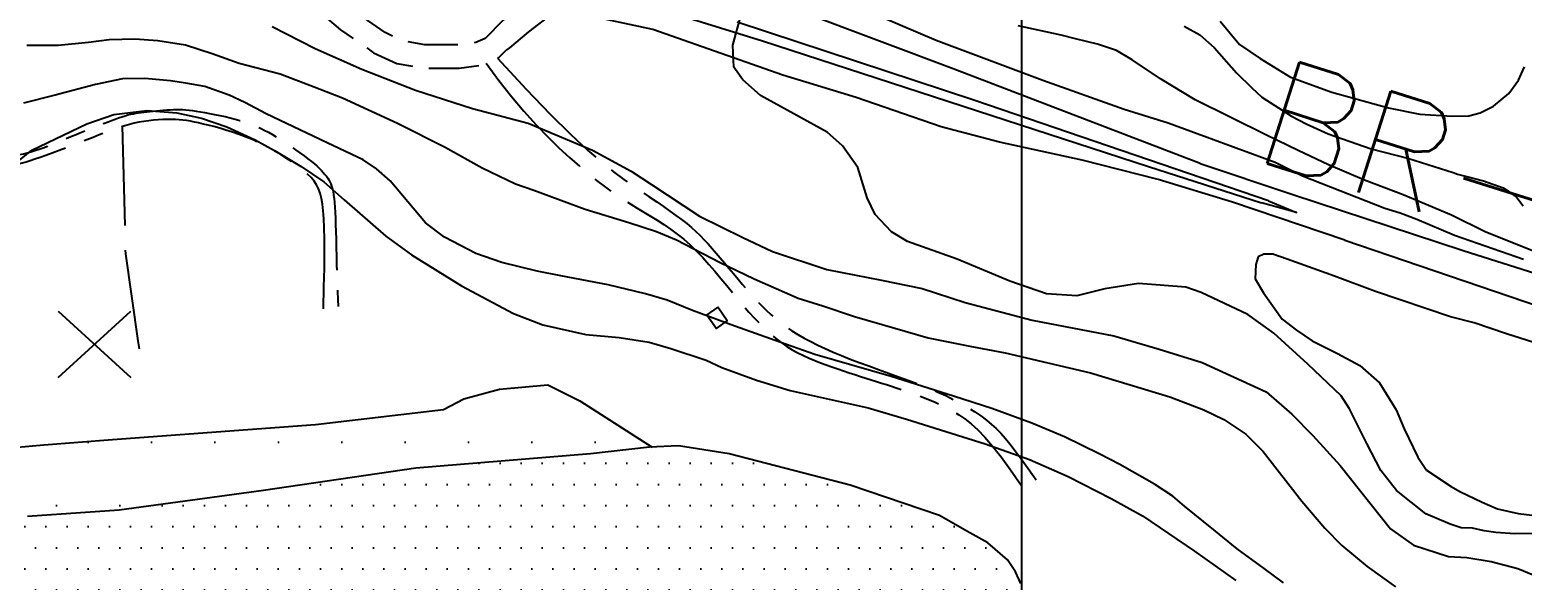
# Model space of a CAD drawing. Header units: millimetres. Extents: x 548366 to 1117317, y 7446967 to 14899125.
# Drawn here: x 549987 to 550548, y 7453523 to 7453730 of the extents above; entities that cross this region are included whole.
import ezdxf

# ---------------------------------------------------------------- set-up
doc = ezdxf.new("R2010")
doc.units = ezdxf.units.MM
doc.header["$MEASUREMENT"] = 0
for name, pattern in [('CAMINHO', [3.75, 3, -0.75]), ('ESTR-TERRA', [1, 0.7, -0.1, 0.1, -0.1]), ('MEIO-FIOx2', [20, 15, -5])]:
    doc.linetypes.add(name, pattern=pattern)
for name, color, linetype in [('AUTO_ESTRADA', 224, 'Continuous'), ('CAMINHO', 1, 'CAMINHO'), ('CURVA_INTERMEDIÁRIA', 32, 'Continuous'), ('CURVA_MESTRA', 36, 'Continuous'), ('EDIFICAÇÃO', 7, 'Continuous'), ('HACHURA_OCEANO', 131, 'Continuous'), ('MALHA_TM', 8, 'Continuous'), ('OCEANO', 5, 'Continuous'), ('PRAIA', 7, 'Continuous'), ('PTO_COTADO', 7, 'Continuous'), ('RADIAIS', 222, 'Continuous'), ('RUA_PAV_C_MEIO_FIO', 1, 'MEIO-FIOx2'), ('RUA_PAV_S_MEIO_FIO', 2, 'ESTR-TERRA'), ('RUA_S_PAV', 2, 'ESTR-TERRA')]:
    doc.layers.add(name, color=color, linetype=linetype)
doc.styles.add('ROMANS', font='romans.shx')

msp = doc.modelspace()

# ---------------------------------------------------------------- hatches: boundary and pattern name
at = {"layer": 'HACHURA_OCEANO'}
h = msp.add_hatch(dxfattribs=at)
h.set_pattern_fill('DOTS', color=256, scale=5, style=0)
h.set_pattern_definition([(0, (0, 0), (3.96875, 7.9375), [0, -7.9375])])
h.paths.add_polyline_path([(550360, 7453520.49), (550359.69, 7453521.27), (550357.72, 7453525.71), (550354.75, 7453530.14), (550347.35, 7453536.55), (550339.45, 7453540.99), (550329.09, 7453546.91), (550295.53, 7453558.25), (550250.12, 7453570.09), (550231.08, 7453573.08), (550220.22, 7453572.58), (550198.01, 7453570.12), (550132.37, 7453564.69), (550075.12, 7453556.31), (550020.83, 7453548.91), (549986.42, 7453546.52), (549977.54, 7453545.04), (549966.68, 7453544.54), (549952.37, 7453545.04), (549941.02, 7453546.52), (549925.72, 7453548), (549903.01, 7453548.49), (549891.17, 7453548.49), (549875.38, 7453548), (549864.02, 7453545.04), (549860, 7453543.14), (549860, 7453410), (550360, 7453410)])
at = {"layer": 'PRAIA'}
h = msp.add_hatch(dxfattribs=at)
h.set_pattern_fill('DOTS', color=40, scale=15, style=0)
h.set_pattern_definition([(0, (0, 0), (11.90625, 23.8125), [0, -23.8125])])
h.paths.add_polyline_path([(550020.83, 7453548.91), (550075.12, 7453556.31), (550132.37, 7453564.69), (550198.01, 7453570.12), (550220.22, 7453572.58), (550221.2, 7453572.63), (550194.04, 7453590), (550181.92, 7453596.05), (550163.75, 7453594.44), (550150.42, 7453590.81), (550142.74, 7453586.77), (550094.68, 7453581.12), (550018.35, 7453575.47), (549992.5, 7453573.46), (549969.88, 7453571.44), (549942.01, 7453566.59), (549928.68, 7453567), (549921.82, 7453573.46), (549910.51, 7453579.51), (549900.01, 7453579.51), (549892.74, 7453581.93), (549874.16, 7453587.98), (549864.87, 7453585.16), (549860, 7453582.83), (549860, 7453543.14), (549864.02, 7453545.04), (549875.38, 7453548), (549891.17, 7453548.49), (549903.01, 7453548.49), (549925.72, 7453548), (549941.02, 7453546.52), (549952.37, 7453545.04), (549966.68, 7453544.54), (549977.54, 7453545.04), (549986.42, 7453546.52)])
h.paths.add_polyline_path([(549860, 7453582.83), (549854.72, 7453580.3), (549824.45, 7453530.14), (549825.03, 7453530.24), (549834.41, 7453532.71), (549842.31, 7453535.17), (549855.63, 7453541.09), (549860, 7453543.14)])

# ---------------------------------------------------------------- linework, layer by layer
at = {"layer": 'AUTO_ESTRADA'}
for points in [[(550427.07, 7453679.34), (550334.34, 7453714.89), (550277.92, 7453736.08), (550229.4, 7453751.88), (550158.6, 7453773.42), (550132, 7453783.48), (550107.01, 7453793.71), (550085.08, 7453808.79), (550069.99, 7453822.79), (550053.81, 7453842.55), (550034.05, 7453871.27), (550001.7, 7453917.6), (549984.01, 7453942.95), (549968.65, 7453965.98)], [(550481.45, 7453650.39), (550439.28, 7453664.75), (550411.29, 7453673.33), (550382.74, 7453680.6), (550351.65, 7453687.26), (550329.75, 7453693.09), (550297.87, 7453704.16), (550270.25, 7453712.55), (550221.36, 7453729.7), (550202.15, 7453733.81), (550190.02, 7453736.23), (550183.86, 7453735.86), (550174.72, 7453728.77), (550167.54, 7453722.79), (550166.26, 7453721.95)], [(550427.07, 7453679.34), (550461.55, 7453667.73), (550525.99, 7453646.62), (550590.07, 7453626.24)], [(550481.45, 7453650.39), (550554.63, 7453625.52), (550607.61, 7453608.35)]]:
    msp.add_lwpolyline(points, dxfattribs=at)
at = {"layer": 'AUTO_ESTRADA', "color": 1}
for points in [[(550224.17, 7453737.3), (550262.63, 7453725.45), (550407.64, 7453678.21), (550450.16, 7453664.49)], [(550452.8, 7453665.19), (550342.39, 7453703.02), (550253.09, 7453732.51)], [(550452.8, 7453665.19), (550463.34, 7453660.8), (550450.16, 7453664.49)]]:
    msp.add_lwpolyline(points, dxfattribs=at)
at = {"layer": 'CAMINHO', "ltscale": 12.5, "flags": 128}
msp.add_lwpolyline([(550022, 7453693.49), (550023.18, 7453645.28), (550027.81, 7453612.6), (550028.68, 7453607.68), (550032.73, 7453603.05)], dxfattribs=at)
at = {"layer": 'CURVA_INTERMEDIÁRIA'}
for points, elevation in [([(550286.49, 7453743.56), (550327.85, 7453725.66), (550367.97, 7453710.66), (550398.55, 7453699.7), (550415.11, 7453694.64), (550455.32, 7453679.78), (550465.53, 7453674.63), (550496.56, 7453662.45), (550502.29, 7453660.7), (550508.52, 7453658.32), (550522.65, 7453652.29), (550548.63, 7453643.35)], 60), ([(550078.41, 7453730.89), (550094.5, 7453722.57), (550112.05, 7453714.73), (550132.18, 7453706.83), (550153.69, 7453700.04), (550174.61, 7453694.44), (550198.76, 7453684.32), (550213.26, 7453676.42), (550220.94, 7453671.41), (550238.91, 7453659.54), (550255.23, 7453651.39), (550266.36, 7453646.22), (550286.83, 7453639.46), (550307.3, 7453635.45), (550322.65, 7453632.28), (550338.78, 7453626.97), (550363.95, 7453620.34), (550394.71, 7453614.4), (550411.72, 7453609.43), (550427.9, 7453604.46), (550451.86, 7453593.45), (550461.54, 7453585.02), (550469.43, 7453577.01), (550479.72, 7453565.63), (550498.67, 7453541.87), (550507.24, 7453535.66), (550520.38, 7453531.38), (550527.38, 7453531.02), (550536.49, 7453529.57), (550546.53, 7453526.94), (550552.21, 7453524.56)], 40), ([(550582.06, 7453634.43), (550534.27, 7453653.6), (550521.51, 7453659.91), (550503.43, 7453667.51), (550488.9, 7453673.08), (550475.38, 7453678.82), (550463.89, 7453684.22), (550452.06, 7453689.96), (550425.24, 7453703.25), (550412.24, 7453711.18), (550401.59, 7453718.27), (550395.68, 7453721.82), (550388.58, 7453724.18), (550380.3, 7453726.21), (550374.9, 7453727.56), (550358.73, 7453731.05)], 70), ([(550421.07, 7453731.01), (550427.04, 7453727.65), (550432.42, 7453722.94), (550440.82, 7453713.4), (550446.59, 7453707.79), (550450.34, 7453704.23), (550461.47, 7453697.1), (550466.94, 7453694.16), (550475.23, 7453690.47), (550491.37, 7453684.86), (550505.57, 7453681.22), (550522.2, 7453675.85), (550523.81, 7453675.33), (550527.38, 7453674.37), (550533.56, 7453672.72), (550540.95, 7453670.08), (550545.69, 7453666.99), (550548.56, 7453663.36)], 80), ([(550434.66, 7453732.82), (550441.89, 7453724.04), (550449.72, 7453718.8), (550461.1, 7453711.76), (550476.56, 7453706.08), (550497.84, 7453700.25), (550509.63, 7453697.82), (550521.82, 7453697.14), (550528.03, 7453697.2), (550532.4, 7453698.35), (550537.36, 7453700.82), (550543.12, 7453705.65), (550546.71, 7453710.7), (550549.02, 7453715.64)], 90), ([(549986.15, 7453723.86), (549997.93, 7453723.86), (550009.32, 7453724.96), (550017.12, 7453725.93), (550026.7, 7453726.19), (550035.44, 7453725.54), (550045.77, 7453723.99), (550055.86, 7453720.63), (550065.9, 7453717.01), (550081.34, 7453713.03), (550094.16, 7453708.18), (550104.77, 7453704.05), (550125.4, 7453694.51), (550143.33, 7453685.46), (550157.29, 7453677.72), (550169.84, 7453671.58), (550176.63, 7453669.26), (550195.97, 7453662.17), (550212.34, 7453657.13), (550222.81, 7453653.75), (550230.32, 7453650.58), (550246.75, 7453642.05), (550259.48, 7453635.93), (550276.05, 7453628.62), (550285.29, 7453625.74), (550297.19, 7453621.79), (550312.4, 7453617.4), (550324.88, 7453613.69), (550340.54, 7453610.52), (550353.87, 7453608), (550385.89, 7453600.56), (550415.76, 7453591.48), (550428.44, 7453586.66), (550436.01, 7453583.04), (550444.23, 7453577.42), (550450.76, 7453570.89), (550465.29, 7453552.27), (550473.97, 7453542.06), (550480.34, 7453535.61), (550489.85, 7453527.66), (550500.5, 7453519.98)], 30), ([(550458.45, 7453521.57), (550451.19, 7453526.98), (550440.99, 7453534.36), (550432.23, 7453541.45), (550421.2, 7453550.35), (550416.8, 7453554.13), (550409.91, 7453558.6), (550396.94, 7453566.01), (550389.15, 7453570.04), (550376.18, 7453576.4), (550363.8, 7453581.54), (550348.8, 7453587.11), (550334.35, 7453591.81), (550310.93, 7453599.22), (550282.26, 7453607.43), (550269.56, 7453611.98), (550252.19, 7453618.07), (550236.29, 7453624.05), (550226.76, 7453627.92), (550218.7, 7453630.21), (550204.65, 7453633.68), (550186.78, 7453636.98), (550177.94, 7453638.79), (550164.72, 7453642.04), (550154.88, 7453645.42), (550143.11, 7453651.58), (550136.03, 7453656.94), (550122.64, 7453672.78), (550117.51, 7453677.24), (550112.52, 7453680.65), (550099.02, 7453687.03), (550076.12, 7453697.97), (550068.03, 7453702.19), (550062.2, 7453704.99), (550053.01, 7453708.24), (550045.86, 7453709.55), (550040.14, 7453710.39), (550030.45, 7453711.23), (550022.1, 7453711.12), (550011.98, 7453708.98), (549996.74, 7453705.06), (549984.87, 7453701.98)], 20), ([(549981.45, 7453678.93), (549988.02, 7453684.27), (550008.67, 7453694.23), (550018.8, 7453697.68), (550031.42, 7453699.27), (550042.54, 7453698.39), (550051.8, 7453696.36), (550061.33, 7453693.1), (550071.99, 7453688.22), (550079.23, 7453684.17), (550089.2, 7453678.17), (550097.76, 7453672.44), (550105.47, 7453665.57), (550121.08, 7453651.91), (550130.76, 7453644.89), (550149.46, 7453633.25), (550169.05, 7453622.85), (550180.12, 7453618.56), (550196.24, 7453615.01), (550208.71, 7453613.78), (550220.03, 7453612.06), (550228.12, 7453609.75), (550241.5, 7453605.33), (550247.33, 7453602.54), (550260.37, 7453597.79), (550273.06, 7453593.89), (550302.35, 7453587.33), (550316.77, 7453583.06), (550346.28, 7453573.83), (550363.02, 7453567.93), (550377.51, 7453561.51), (550393.67, 7453553.23), (550405.49, 7453546.68), (550424.99, 7453533.48), (550440.5, 7453522.41)], 10), ([(550521.13, 7453621.65), (550493.03, 7453631.13), (550477.61, 7453636.96), (550459.85, 7453643.36), (550454.43, 7453645.13), (550451, 7453645.13), (550448.91, 7453644.19), (550447.98, 7453641.28), (550447.77, 7453635.87), (550450.89, 7453630.67), (550457.87, 7453620.78), (550463.32, 7453616.64), (550469.26, 7453612.58), (550478.74, 7453607.8), (550487.17, 7453603.32), (550494.57, 7453596.77), (550500.75, 7453586.61), (550503.77, 7453579.53), (550508.87, 7453568.81), (550512.23, 7453563.87), (550521.5, 7453557.73), (550524.74, 7453555.94), (550533.14, 7453551.92), (550538.9, 7453549.43), (550546.68, 7453547.56), (550553.94, 7453546.76)], 60), ([(550557.63, 7453610.35), (550542.22, 7453615.2), (550530.08, 7453619.36), (550521.13, 7453621.65)], 60)]:
    msp.add_lwpolyline(points, dxfattribs=dict(at, elevation=elevation))
at = {"layer": 'CURVA_MESTRA', "elevation": 50}
msp.add_lwpolyline([(550555.93, 7453540.07), (550545.39, 7453540), (550538.29, 7453540.51), (550533.9, 7453541.04), (550529.51, 7453542.12), (550525.22, 7453542.22), (550521.11, 7453543.56), (550511.88, 7453547.44), (550500.84, 7453556.29), (550494.98, 7453563.74), (550489.76, 7453573.93), (550483.21, 7453587.02), (550480.13, 7453591.92), (550467.63, 7453603.8), (550454.77, 7453615.43), (550445.04, 7453622.54), (550427.44, 7453630.78), (550421.74, 7453632.72), (550403.96, 7453634.18), (550391.34, 7453632.12), (550380.78, 7453629.45), (550369.35, 7453630.23), (550355.63, 7453635.03), (550335.8, 7453643.28), (550317.12, 7453649.95), (550311.16, 7453653.57), (550304.98, 7453660.11), (550301.94, 7453666.41), (550298.42, 7453677.81), (550292.64, 7453685.98), (550286.94, 7453691.07), (550261.82, 7453704.89), (550255.27, 7453710.83), (550251.84, 7453715.49), (550251.42, 7453723.87), (550254.36, 7453734.35)], dxfattribs=at)
at = {"layer": 'EDIFICAÇÃO', "ltscale": 0.3}
msp.add_lwpolyline([(550245.81, 7453625.2), (550241.75, 7453622.4), (550245.29, 7453617.25), (550249.36, 7453620.05)], close=True, dxfattribs=at)
at = {"layer": 'MALHA_TM'}
msp.add_lwpolyline([(550360, 7460415), (550360, 7450410)], dxfattribs=at)
at = {"layer": 'OCEANO', "ltscale": 0.3}
msp.add_lwpolyline([(550359.69, 7453521.27), (550357.72, 7453525.71), (550354.75, 7453530.14), (550347.35, 7453536.55), (550339.45, 7453540.99), (550329.09, 7453546.91), (550295.53, 7453558.25), (550250.12, 7453570.09), (550231.08, 7453573.08), (550220.22, 7453572.58), (550198.01, 7453570.12), (550132.37, 7453564.69), (550075.12, 7453556.31), (550020.83, 7453548.91), (549986.42, 7453546.52)], dxfattribs=at)
at = {"layer": 'PRAIA'}
msp.add_lwpolyline([(549824.45, 7453530.14), (549854.72, 7453580.3), (549864.87, 7453585.16), (549874.16, 7453587.98), (549892.74, 7453581.93), (549900.01, 7453579.51), (549910.51, 7453579.51), (549921.82, 7453573.46), (549928.68, 7453567), (549942.01, 7453566.59), (549969.88, 7453571.44), (549992.5, 7453573.46), (550018.35, 7453575.47), (550094.68, 7453581.12), (550142.74, 7453586.77), (550150.42, 7453590.81), (550163.75, 7453594.44), (550181.92, 7453596.05), (550194.04, 7453590), (550221.2, 7453572.63)], dxfattribs=at)
at = {"layer": 'PTO_COTADO'}
for points in [[(549997.97, 7453598.72), (550025.23, 7453623.74)], [(549997.97, 7453623.74), (550025.23, 7453598.72)]]:
    msp.add_lwpolyline(points, dxfattribs=at)
at = {"layer": 'RADIAIS', "linetype": 'Continuous', "ltscale": 2.5}
for radius in [4998.2, 3998.56]:
    msp.add_circle((554363.71, 7455412.75), radius, dxfattribs=at)
at = {"layer": 'RUA_PAV_C_MEIO_FIO', "ltscale": 1.25, "flags": 128}
for points in [[(549727.07, 7453736.8), (549732.04, 7453739.86), (549741.99, 7453747.01), (549754.34, 7453757.92), (549766.51, 7453768.14), (549775.8, 7453776.18), (549782.59, 7453783.62), (549786.7, 7453792.47), (549798.53, 7453815.11), (549800.13, 7453824.71), (549800.13, 7453828.33), (549800.55, 7453829.94), (549806.6, 7453834), (549812.74, 7453835), (549824, 7453834.92), (549832.3, 7453831.89), (549848.88, 7453831.36), (549858.81, 7453831.36), (549867.51, 7453831.36), (549877.87, 7453830.84), (549885.12, 7453830.84), (549894.03, 7453830.34), (549902.23, 7453828.81), (549912.59, 7453827.77), (549920.44, 7453826.3), (549926.89, 7453824.29), (549929.36, 7453820.42), (549932.15, 7453812.61), (549935.71, 7453806.51), (549937.96, 7453798.86), (549937.96, 7453788.12), (549937.96, 7453775.87), (549937.02, 7453764.5), (549931.83, 7453754.14), (549925.75, 7453745.03), (549918.98, 7453734.61), (549913.86, 7453726.44), (549906.48, 7453716.42), (549901.79, 7453707.06), (549900.62, 7453696.53), (549901.62, 7453682.58), (549912.75, 7453682.58), (549917.76, 7453683.29), (549925.72, 7453688.79), (549933.32, 7453696.39), (549940.22, 7453703.81), (549944.89, 7453709.52), (549950.44, 7453715.57), (549959.13, 7453724.25), (549967.43, 7453732.02), (549973.7, 7453738.29), (549983.89, 7453748.48), (549988.56, 7453755.73), (549994.26, 7453761.42), (550001.51, 7453767.22), (550008.79, 7453771.1), (550020.21, 7453776.33), (550027.52, 7453776.33), (550035.03, 7453776.33), (550043.14, 7453775.38), (550056.71, 7453771.02), (550062.65, 7453767.36), (550070.87, 7453760.12), (550076.48, 7453752.98), (550088.96, 7453740.51), (550097.42, 7453735.23), (550104.07, 7453729.61), (550110.98, 7453724.83), (550116.48, 7453720.98), (550125.16, 7453716.93), (550134.95, 7453715.21), (550148.61, 7453715.21), (550157.33, 7453716.37), (550158.77, 7453717.01)], [(550167.44, 7453737.27), (550165.18, 7453733.16), (550158.35, 7453726.34), (550154.94, 7453724.82), (550148.03, 7453723.9), (550135.71, 7453723.9), (550127.8, 7453725.3), (550120.84, 7453728.54), (550115.95, 7453731.96), (550109.37, 7453736.52), (550102.55, 7453742.28), (550094.41, 7453747.37), (550082.99, 7453758.77), (550077.21, 7453766.12), (550067.85, 7453774.38), (550060.37, 7453778.97), (550044.99, 7453783.91), (550035.54, 7453785.02), (550027.52, 7453785.02), (550018.32, 7453785.02), (550004.94, 7453778.9), (549996.71, 7453774.51), (549988.45, 7453767.91), (549981.75, 7453761.22), (549977.09, 7453753.97), (549967.55, 7453744.44), (549961.38, 7453738.27), (549953.09, 7453730.5), (549944.16, 7453721.59), (549938.32, 7453715.22), (549933.66, 7453709.53), (549927.06, 7453702.43), (549920.12, 7453695.5), (549914.5, 7453691.61), (549912.14, 7453691.27), (549909.71, 7453691.27), (549909.35, 7453696.35), (549910.26, 7453704.56), (549913.92, 7453711.86), (549921.06, 7453721.55), (549926.31, 7453729.94), (549933.01, 7453740.25), (549939.36, 7453749.76), (549945.54, 7453762.11), (549946.66, 7453775.51), (549946.66, 7453788.12), (549946.66, 7453800.11), (549943.76, 7453809.98), (549940.07, 7453816.3), (549937.22, 7453824.26)], [(550163.07, 7453718.92), (550163.36, 7453719.05), (550166.26, 7453721.95)]]:
    msp.add_lwpolyline(points, dxfattribs=at)
at = {"layer": 'RUA_PAV_S_MEIO_FIO', "ltscale": 75, "flags": 128}
for points in [[(550097.64, 7453624.61), (550097.83, 7453632.84), (550097.96, 7453639.87), (550098.02, 7453645.83), (550098.01, 7453650.85), (550097.93, 7453655.05), (550097.77, 7453658.56), (550097.54, 7453661.5), (550097.24, 7453664), (550096.86, 7453666.17), (550096.38, 7453668.07), (550095.77, 7453669.76), (550095.02, 7453671.28), (550094.1, 7453672.68), (550092.99, 7453674.02), (550091.66, 7453675.34), (550090.09, 7453676.69), (550088.27, 7453678.12), (550086.22, 7453679.6), (550083.97, 7453681.11), (550081.58, 7453682.62), (550079.06, 7453684.11), (550076.46, 7453685.54), (550073.82, 7453686.89), (550071.16, 7453688.14), (550068.53, 7453689.25), (550065.94, 7453690.25), (550063.42, 7453691.12), (550060.98, 7453691.89), (550058.64, 7453692.57), (550056.42, 7453693.16), (550054.35, 7453693.68), (550052.44, 7453694.13), (550050.69, 7453694.53), (550049.1, 7453694.87), (550047.61, 7453695.17), (550046.19, 7453695.41), (550044.81, 7453695.6), (550043.43, 7453695.74), (550042.02, 7453695.83), (550040.54, 7453695.88), (550038.96, 7453695.88), (550037.29, 7453695.84), (550035.55, 7453695.75), (550033.76, 7453695.6), (550031.94, 7453695.4), (550030.11, 7453695.14), (550028.27, 7453694.83), (550026.46, 7453694.45), (550024.69, 7453694.01), (550022.92, 7453693.5), (550021.15, 7453692.93), (550019.33, 7453692.3), (550017.44, 7453691.61), (550015.46, 7453690.84), (550013.35, 7453690.02), (550011.09, 7453689.13), (550008.66, 7453688.18), (550006.11, 7453687.18), (550003.49, 7453686.17), (550000.84, 7453685.15), (549998.24, 7453684.16), (549995.72, 7453683.22), (549993.34, 7453682.35), (549991.15, 7453681.56), (549989.2, 7453680.88), (549987.45, 7453680.31), (549985.87, 7453679.82), (549984.41, 7453679.41), (549983.04, 7453679.07), (549981.71, 7453678.79), (549980.38, 7453678.55), (549979.01, 7453678.34), (549977.57, 7453678.16), (549976.06, 7453677.99), (549974.48, 7453677.84), (549972.84, 7453677.7), (549971.16, 7453677.57), (549969.43, 7453677.43), (549967.67, 7453677.29), (549965.88, 7453677.14), (549964.07, 7453676.98), (549962.23, 7453676.8), (549960.37, 7453676.59), (549958.47, 7453676.34), (549956.54, 7453676.06), (549954.57, 7453675.72), (549952.55, 7453675.33), (549950.48, 7453674.88), (549948.36, 7453674.36), (549946.2, 7453673.76), (549944.01, 7453673.1), (549941.81, 7453672.37), (549939.62, 7453671.57), (549937.44, 7453670.71), (549935.29, 7453669.78), (549933.19, 7453668.78), (549931.15, 7453667.72), (549929.16, 7453666.61), (549927.22, 7453665.46), (549925.31, 7453664.28), (549923.43, 7453663.08), (549921.56, 7453661.87), (549919.7, 7453660.67), (549917.85, 7453659.49), (549915.98, 7453658.33), (549914.11, 7453657.18), (549912.21, 7453656.05), (549910.3, 7453654.92), (549908.35, 7453653.77), (549906.38, 7453652.6), (549904.36, 7453651.41), (549902.31, 7453650.17), (549900.21, 7453648.88), (549898.09, 7453647.56), (549895.97, 7453646.23), (549893.87, 7453644.89), (549891.81, 7453643.56), (549889.82, 7453642.27), (549887.92, 7453641.03), (549886.14, 7453639.85), (549884.48, 7453638.74), (549882.95, 7453637.72), (549881.53, 7453636.78), (549880.22, 7453635.91), (549879.01, 7453635.13), (549877.88, 7453634.43), (549876.83, 7453633.81), (549875.85, 7453633.27), (549874.93, 7453632.81), (549874.05, 7453632.42), (549873.23, 7453632.1), (549872.44, 7453631.85), (549871.69, 7453631.67), (549870.96, 7453631.53), (549870.26, 7453631.45), (549869.57, 7453631.42), (549868.9, 7453631.43), (549868.24, 7453631.48), (549867.59, 7453631.58), (549866.98, 7453631.74), (549866.39, 7453631.96), (549865.83, 7453632.24), (549865.31, 7453632.58), (549864.84, 7453632.99), (549864.41, 7453633.48), (549864.04, 7453634.03), (549863.71, 7453634.63), (549863.43, 7453635.28), (549863.19, 7453635.96), (549863.01, 7453636.67), (549862.87, 7453637.4), (549862.78, 7453638.13), (549862.75, 7453638.87), (549862.78, 7453639.61), (549862.89, 7453640.38), (549863.12, 7453641.19), (549863.47, 7453642.06), (549863.96, 7453642.99), (549864.62, 7453644.01), (549865.46, 7453645.12), (549866.5, 7453646.35), (549867.75, 7453647.72), (549869.22, 7453649.23), (549870.92, 7453650.93), (549872.86, 7453652.82), (549875.03, 7453654.94), (549877.46, 7453657.29), (549880.15, 7453659.91), (549883.09, 7453662.79), (549886.21, 7453665.86), (549889.39, 7453669.01), (549892.55, 7453672.15), (549895.59, 7453675.17), (549898.41, 7453677.99), (549900.92, 7453680.49), (549903.01, 7453682.58)], [(549912.06, 7453682.57), (549898.09, 7453669.46), (549887.49, 7453659.44), (549879.8, 7453652.07), (549874.54, 7453646.92), (549871.24, 7453643.55), (549869.42, 7453641.52), (549868.62, 7453640.4), (549868.36, 7453639.74), (549868.24, 7453639.19), (549868.19, 7453638.68), (549868.21, 7453638.2), (549868.28, 7453637.76), (549868.41, 7453637.35), (549868.59, 7453636.99), (549868.82, 7453636.66), (549869.09, 7453636.39), (549869.41, 7453636.15), (549869.78, 7453635.97), (549870.2, 7453635.85), (549870.7, 7453635.8), (549871.26, 7453635.82), (549871.91, 7453635.93), (549872.65, 7453636.12), (549873.48, 7453636.42), (549874.42, 7453636.82), (549875.47, 7453637.33), (549876.61, 7453637.94), (549877.85, 7453638.66), (549879.19, 7453639.48), (549880.62, 7453640.41), (549882.13, 7453641.45), (549883.74, 7453642.59), (549885.42, 7453643.83), (549887.2, 7453645.17), (549889.06, 7453646.6), (549891.02, 7453648.09), (549893.07, 7453649.65), (549895.22, 7453651.25), (549897.47, 7453652.88), (549899.82, 7453654.55), (549902.27, 7453656.22), (549904.8, 7453657.89), (549907.38, 7453659.55), (549909.97, 7453661.18), (549912.55, 7453662.77), (549915.09, 7453664.31), (549917.55, 7453665.77), (549919.92, 7453667.16), (549922.16, 7453668.44), (549924.29, 7453669.64), (549926.33, 7453670.75), (549928.32, 7453671.78), (549930.26, 7453672.72), (549932.19, 7453673.6), (549934.13, 7453674.4), (549936.1, 7453675.14), (549938.12, 7453675.82), (549940.19, 7453676.44), (549942.29, 7453677), (549944.42, 7453677.52), (549946.57, 7453677.99), (549948.73, 7453678.41), (549950.89, 7453678.8), (549953.04, 7453679.15), (549955.18, 7453679.47), (549957.29, 7453679.75), (549959.35, 7453680.01), (549961.35, 7453680.25), (549963.29, 7453680.45), (549965.13, 7453680.64), (549966.87, 7453680.8), (549968.5, 7453680.94), (549970.01, 7453681.06), (549971.4, 7453681.17), (549972.71, 7453681.28), (549973.95, 7453681.38), (549975.13, 7453681.48), (549976.29, 7453681.58), (549977.44, 7453681.7), (549978.59, 7453681.84), (549979.78, 7453681.99), (549980.99, 7453682.18), (549982.25, 7453682.39), (549983.54, 7453682.65), (549984.88, 7453682.94), (549986.26, 7453683.29), (549987.7, 7453683.69), (549989.18, 7453684.14), (549990.73, 7453684.66), (549992.31, 7453685.23), (549993.93, 7453685.84), (549995.55, 7453686.48), (549997.17, 7453687.14), (549998.77, 7453687.79), (550000.33, 7453688.45), (550001.84, 7453689.08), (550003.29, 7453689.68), (550004.68, 7453690.25), (550006.03, 7453690.81), (550007.35, 7453691.34), (550008.65, 7453691.87), (550009.95, 7453692.39), (550011.25, 7453692.91), (550012.57, 7453693.43), (550013.92, 7453693.96), (550015.29, 7453694.49), (550016.66, 7453695.01), (550018.03, 7453695.52), (550019.36, 7453696.01), (550020.66, 7453696.46), (550021.9, 7453696.87), (550023.07, 7453697.23), (550024.16, 7453697.54), (550025.19, 7453697.79), (550026.18, 7453698.01), (550027.14, 7453698.19), (550028.11, 7453698.35), (550029.09, 7453698.48), (550030.11, 7453698.61), (550031.19, 7453698.74), (550032.35, 7453698.87), (550033.57, 7453699), (550034.83, 7453699.13), (550036.13, 7453699.26), (550037.43, 7453699.37), (550038.73, 7453699.47), (550040.01, 7453699.54), (550041.24, 7453699.6), (550042.43, 7453699.62), (550043.58, 7453699.61), (550044.73, 7453699.57), (550045.9, 7453699.49), (550047.12, 7453699.38), (550048.42, 7453699.22), (550049.83, 7453699.02), (550051.36, 7453698.77), (550053.04, 7453698.48), (550054.84, 7453698.14), (550056.73, 7453697.77), (550058.67, 7453697.36), (550060.63, 7453696.92), (550062.57, 7453696.46), (550064.45, 7453695.98), (550066.24, 7453695.48), (550067.92, 7453694.98), (550069.5, 7453694.45), (550071.01, 7453693.88), (550072.48, 7453693.27), (550073.93, 7453692.61), (550075.4, 7453691.87), (550076.91, 7453691.05), (550078.48, 7453690.14), (550080.15, 7453689.13), (550081.88, 7453688.03), (550083.63, 7453686.88), (550085.39, 7453685.69), (550087.12, 7453684.49), (550088.79, 7453683.3), (550090.35, 7453682.15), (550091.79, 7453681.06), (550093.08, 7453680.05), (550094.21, 7453679.11), (550095.22, 7453678.23), (550096.1, 7453677.41), (550096.88, 7453676.64), (550097.57, 7453675.91), (550098.18, 7453675.2), (550098.72, 7453674.51), (550099.21, 7453673.83), (550099.65, 7453673.14), (550100.04, 7453672.42), (550100.39, 7453671.64), (550100.71, 7453670.78), (550100.98, 7453669.82), (550101.22, 7453668.74), (550101.43, 7453667.52), (550101.61, 7453666.14), (550101.76, 7453664.58), (550101.89, 7453662.84), (550102.01, 7453660.89), (550102.1, 7453658.73), (550102.19, 7453656.35), (550102.27, 7453653.73), (550102.35, 7453650.85), (550102.43, 7453647.74), (550102.51, 7453644.44), (550102.59, 7453641.04), (550102.69, 7453637.63), (550102.79, 7453634.29), (550102.9, 7453631.1), (550103.03, 7453628.13), (550103.18, 7453625.48)]]:
    msp.add_lwpolyline(points, dxfattribs=at)
at = {"layer": 'RUA_S_PAV', "ltscale": 75, "flags": 128}
for points in [[(550163.07, 7453718.92), (550173.79, 7453707.3), (550182.85, 7453697.86), (550190.46, 7453690.31), (550196.83, 7453684.37), (550202.15, 7453679.74), (550206.63, 7453676.15), (550210.49, 7453673.3), (550213.92, 7453670.91), (550217.11, 7453668.74), (550220.08, 7453666.72), (550222.86, 7453664.83), (550225.45, 7453663.06), (550227.86, 7453661.38), (550230.1, 7453659.78), (550232.19, 7453658.22), (550234.13, 7453656.7), (550235.93, 7453655.19), (550237.61, 7453653.68), (550239.21, 7453652.16), (550240.75, 7453650.61), (550242.25, 7453649.01), (550243.73, 7453647.35), (550245.23, 7453645.62), (550246.77, 7453643.8), (550248.36, 7453641.89), (550250, 7453639.91), (550251.7, 7453637.87), (550253.42, 7453635.8), (550255.17, 7453633.73), (550256.94, 7453631.68), (550258.71, 7453629.68), (550260.48, 7453627.75), (550262.24, 7453625.91), (550264.01, 7453624.15), (550265.81, 7453622.47), (550267.65, 7453620.86), (550269.56, 7453619.32), (550271.55, 7453617.83), (550273.65, 7453616.39), (550275.88, 7453614.99), (550278.24, 7453613.62), (550280.76, 7453612.27), (550283.42, 7453610.95), (550286.23, 7453609.64), (550289.19, 7453608.34), (550292.31, 7453607.04), (550295.58, 7453605.74), (550299, 7453604.44), (550302.58, 7453603.12), (550306.27, 7453601.79), (550310.02, 7453600.45), (550313.8, 7453599.08), (550317.56, 7453597.7), (550321.25, 7453596.3), (550324.83, 7453594.87), (550328.25, 7453593.42), (550331.48, 7453591.95), (550334.5, 7453590.45), (550337.34, 7453588.94), (550339.98, 7453587.41), (550342.44, 7453585.86), (550344.71, 7453584.3), (550346.8, 7453582.74), (550348.72, 7453581.16), (550350.48, 7453579.57), (550352.15, 7453577.88), (550353.83, 7453575.99), (550355.61, 7453573.81), (550357.57, 7453571.24), (550359.81, 7453568.19), (550362.42, 7453564.55), (550365.49, 7453560.24)], [(550158.77, 7453717.01), (550163.53, 7453710.48), (550168.28, 7453704.45), (550172.95, 7453698.93), (550177.51, 7453693.89), (550181.92, 7453689.32), (550186.13, 7453685.2), (550190.1, 7453681.52), (550193.79, 7453678.26), (550197.16, 7453675.41), (550200.25, 7453672.92), (550203.11, 7453670.72), (550205.79, 7453668.78), (550208.32, 7453667.04), (550210.77, 7453665.45), (550213.17, 7453663.94), (550215.57, 7453662.48), (550218.01, 7453661.01), (550220.5, 7453659.5), (550223, 7453657.95), (550225.52, 7453656.31), (550228.04, 7453654.59), (550230.55, 7453652.75), (550233.03, 7453650.77), (550235.47, 7453648.64), (550237.87, 7453646.34), (550240.21, 7453643.9), (550242.52, 7453641.35), (550244.77, 7453638.73), (550246.99, 7453636.07), (550249.17, 7453633.41), (550251.31, 7453630.78), (550253.42, 7453628.22), (550255.5, 7453625.75), (550257.55, 7453623.39), (550259.59, 7453621.15), (550261.61, 7453619.02), (550263.62, 7453617.03), (550265.64, 7453615.17), (550267.66, 7453613.46), (550269.69, 7453611.9), (550271.74, 7453610.49), (550273.81, 7453609.22), (550275.9, 7453608.07), (550278, 7453607.03), (550280.12, 7453606.07), (550282.26, 7453605.19), (550284.4, 7453604.36), (550286.57, 7453603.57), (550288.74, 7453602.79), (550290.91, 7453602.04), (550293.08, 7453601.31), (550295.24, 7453600.59), (550297.37, 7453599.9), (550299.46, 7453599.22), (550301.51, 7453598.56), (550303.51, 7453597.92), (550305.45, 7453597.3), (550307.34, 7453596.69), (550309.2, 7453596.09), (550311.05, 7453595.48), (550312.91, 7453594.86), (550314.8, 7453594.23), (550316.72, 7453593.57), (550318.7, 7453592.89), (550320.75, 7453592.16), (550322.87, 7453591.38), (550325.05, 7453590.53), (550327.26, 7453589.6), (550329.52, 7453588.57), (550331.8, 7453587.43), (550334.09, 7453586.17), (550336.38, 7453584.76), (550338.68, 7453583.17), (550341.04, 7453581.32), (550343.52, 7453579.08), (550346.17, 7453576.35), (550349.07, 7453573.01), (550352.28, 7453568.95), (550355.85, 7453564.06), (550359.85, 7453558.22)]]:
    msp.add_lwpolyline(points, dxfattribs=at)

# ---------------------------------------------------------------- texts
at = {"layer": 'AUTO_ESTRADA', "color": 7, "style": 'ROMANS'}
msp.add_text('BR-101', height=40, rotation=342.3373, dxfattribs=at).set_placement((550445.76, 7453681.41))

doc.saveas('drawing.dxf')
